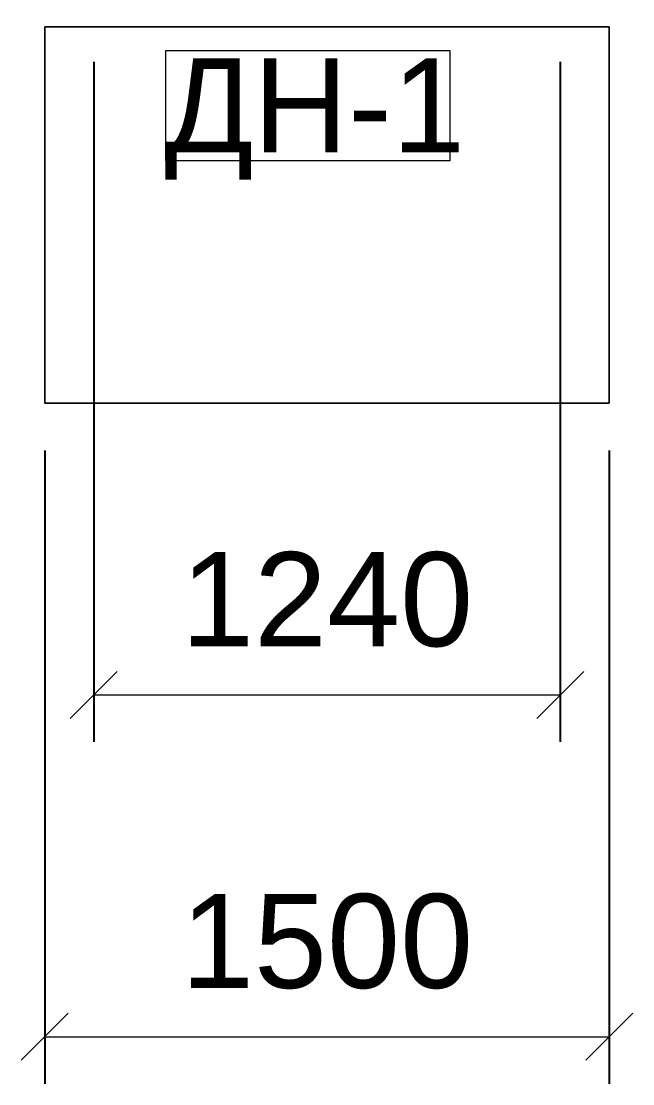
# Model space of a CAD drawing. Header units: metres. Extents: x -77.5 to 9.2, y -177.4 to -90.8.
# Drawn here: x -40.543 to -38.918, y -168.592 to -165.769 of the extents above; entities that cross this region are included whole.
import ezdxf

# ---------------------------------------------------------------- set-up
doc = ezdxf.new("R2010")
doc.units = ezdxf.units.M
doc.header["$MEASUREMENT"] = 0
doc.layers.add('YOLO_TABLE', color=1, linetype='Continuous')
doc.styles.get("Standard").update_dxf_attribs({"font": 'CS_Gost2304.shx'})
doc.styles.add('Style-Arial', font='arial.ttf')
doc.dimstyles.get("Standard").update_dxf_attribs({"dimtxt": 0.18, "dimasz": 0.18, "dimexe": 0.18, "dimexo": 0.0625, "dimgap": 0.09, "dimtad": 0, "dimtih": 1, "dimtoh": 1, "dimdec": 4, "dimzin": 0, "dimdsep": 46, "dimtxsty": 'Standard', "dimcen": 0.09, "dimadec": 0, "dimazin": 0, "dimtfac": 1, "dimtdec": 4, "dimtofl": 0, "dimtmove": 0, "dimatfit": 3, "dimfxl": 1, "dimtolj": 1, "dimtzin": 0, "dimarcsym": 0})

# ---------------------------------------------------------------- blocks, each defined once
blk = doc.blocks.new('_Oblique')
at = {"color": 0, "linetype": 'ByBlock', "lineweight": -2}
blk.add_line((0.5, 0.5), (-0.5, -0.5), dxfattribs=at)
blk = doc.blocks.new('*D83')
at = {"color": 0, "lineweight": -2, "transparency": 16777216}
for p, q in [((-40.3505, -165.8773), (-40.3505, -167.6842)), ((-39.1105, -165.8773), (-39.1105, -167.6842))]:
    blk.add_line(p, q, dxfattribs=at)
at = {"color": 5, "lineweight": 0, "transparency": 16777216}
blk.add_line((-40.3505, -167.5592), (-39.1105, -167.5592), dxfattribs=at)
at = {"layer": 'Defpoints', "color": 0, "transparency": 16777216}
for p in [(-40.3505, -165.7523), (-39.1105, -165.7523), (-39.1105, -167.5592)]:
    blk.add_point(p, dxfattribs=at)
at = {"color": 5, "lineweight": 0, "transparency": 16777216, "xscale": 0.125, "yscale": 0.125, "zscale": 0.125, "rotation": 180}
blk.add_blockref('_Oblique', (-40.3505, -167.5592), dxfattribs=at)
at = {"color": 5, "lineweight": 0, "transparency": 16777216, "xscale": 0.125, "yscale": 0.125, "zscale": 0.125}
blk.add_blockref('_Oblique', (-39.1105, -167.5592), dxfattribs=at)
at = {"color": 0, "transparency": 16777216, "insert": (-39.7305, -167.3066), "char_height": 0.25, "attachment_point": 5, "style": 'Style-Arial'}
blk.add_mtext('1240', dxfattribs=at)
blk = doc.blocks.new('TerminatorOpen')
at = {"color": 0, "linetype": 'ByBlock', "lineweight": -2}
for q in [(-1, 0.5), (-1, 0), (-1, -0.5)]:
    blk.add_line((0, 0), q, dxfattribs=at)
blk = doc.blocks.new('*D84')
at = {"color": 0, "lineweight": -2, "transparency": 16777216}
for p, q in [((-40.4805, -166.9093), (-40.4805, -168.5922)), ((-38.9805, -166.9093), (-38.9805, -168.5922))]:
    blk.add_line(p, q, dxfattribs=at)
at = {"color": 5, "lineweight": 0, "transparency": 16777216}
blk.add_line((-40.4805, -168.4672), (-38.9805, -168.4672), dxfattribs=at)
at = {"layer": 'Defpoints', "color": 0, "transparency": 16777216}
for p in [(-40.4805, -166.7843), (-38.9805, -166.7843), (-38.9805, -168.4672)]:
    blk.add_point(p, dxfattribs=at)
at = {"color": 5, "lineweight": 0, "transparency": 16777216, "xscale": 0.125, "yscale": 0.125, "zscale": 0.125, "rotation": 180}
blk.add_blockref('_Oblique', (-40.4805, -168.4672), dxfattribs=at)
at = {"color": 5, "lineweight": 0, "transparency": 16777216, "xscale": 0.125, "yscale": 0.125, "zscale": 0.125}
blk.add_blockref('_Oblique', (-38.9805, -168.4672), dxfattribs=at)
at = {"color": 0, "transparency": 16777216, "insert": (-39.7305, -168.2146), "char_height": 0.25, "attachment_point": 5, "style": 'Style-Arial'}
blk.add_mtext('1500', dxfattribs=at)

msp = doc.modelspace()

# ---------------------------------------------------------------- linework, layer by layer
at = {"linetype": 'Continuous', "lineweight": 13, "flags": 128}
for points in [[(-40.480506, -165.78425684), (-40.480506, -166.78425684), (-38.980506, -166.78425684), (-38.980506, -165.78425684), (-40.480506, -165.78425684)], [(-38.980506, -165.78425684), (-38.980506, -166.78425684), (-40.480506, -166.78425684), (-40.480506, -165.78425684), (-38.980506, -165.78425684)]]:
    msp.add_lwpolyline(points, close=True, dxfattribs=at)
at = {"linetype": 'Continuous', "lineweight": 13}
msp.add_lwpolyline([(-40.480506, -165.78425684), (-40.480506, -166.78425684), (-38.980506, -166.78425684), (-38.980506, -165.78425684), (-40.480506, -165.78425684)], close=True, dxfattribs=at)
at = {"layer": 'YOLO_TABLE', "linetype": 'Continuous', "lineweight": 13}
msp.add_lwpolyline([(-40.15902167, -165.84729335), (-39.40450939, -165.84729335), (-39.40450939, -166.13971935), (-40.15902167, -166.13971935)], close=True, dxfattribs=at)

# ---------------------------------------------------------------- texts
at = {"color": 7, "linetype": 'Continuous', "lineweight": 0, "insert": (-40.16283604, -166.19014271), "char_height": 0.25, "attachment_point": 7, "line_spacing_factor": 0.72}
msp.add_mtext('\\fArial|b0|i0|c204204|p39;ДН-1', dxfattribs=at)

# ---------------------------------------------------------------- dimensions: what is measured, and where the dimension line sits
for base, p1, p2, picture, middle in [((-39.110506, -167.55921838), (-40.350506, -165.75225684), (-39.110506, -165.75225684), '*D83', (-39.730506, -167.30657514)), ((-38.980506, -168.46723598), (-40.480506, -166.78425684), (-38.980506, -166.78425684), '*D84', (-39.730506, -168.21459273))]:
    dim = msp.add_linear_dim(base=base, p1=p1, p2=p2, dimstyle='Standard', override={"dimtxt": 0.25, "dimasz": 0.125, "dimexe": 0.125, "dimexo": 0.125, "dimgap": 0.125, "dimtad": 1, "dimtih": 0, "dimtoh": 0, "dimlfac": 1000, "dimzin": 11, "dimtxsty": 'Style-Arial', "dimblk": 'Oblique', "dimclrd": 5, "dimadec": 4, "dimazin": 3, "dimldrblk": 'TerminatorOpen', "dimfrac": 2, "dimtolj": 0, "dimtzin": 11, "dimlwd": 0})
    dim.commit()
    dim.dimension.update_dxf_attribs({"geometry": picture, "text_midpoint": middle})

doc.saveas('drawing.dxf')
